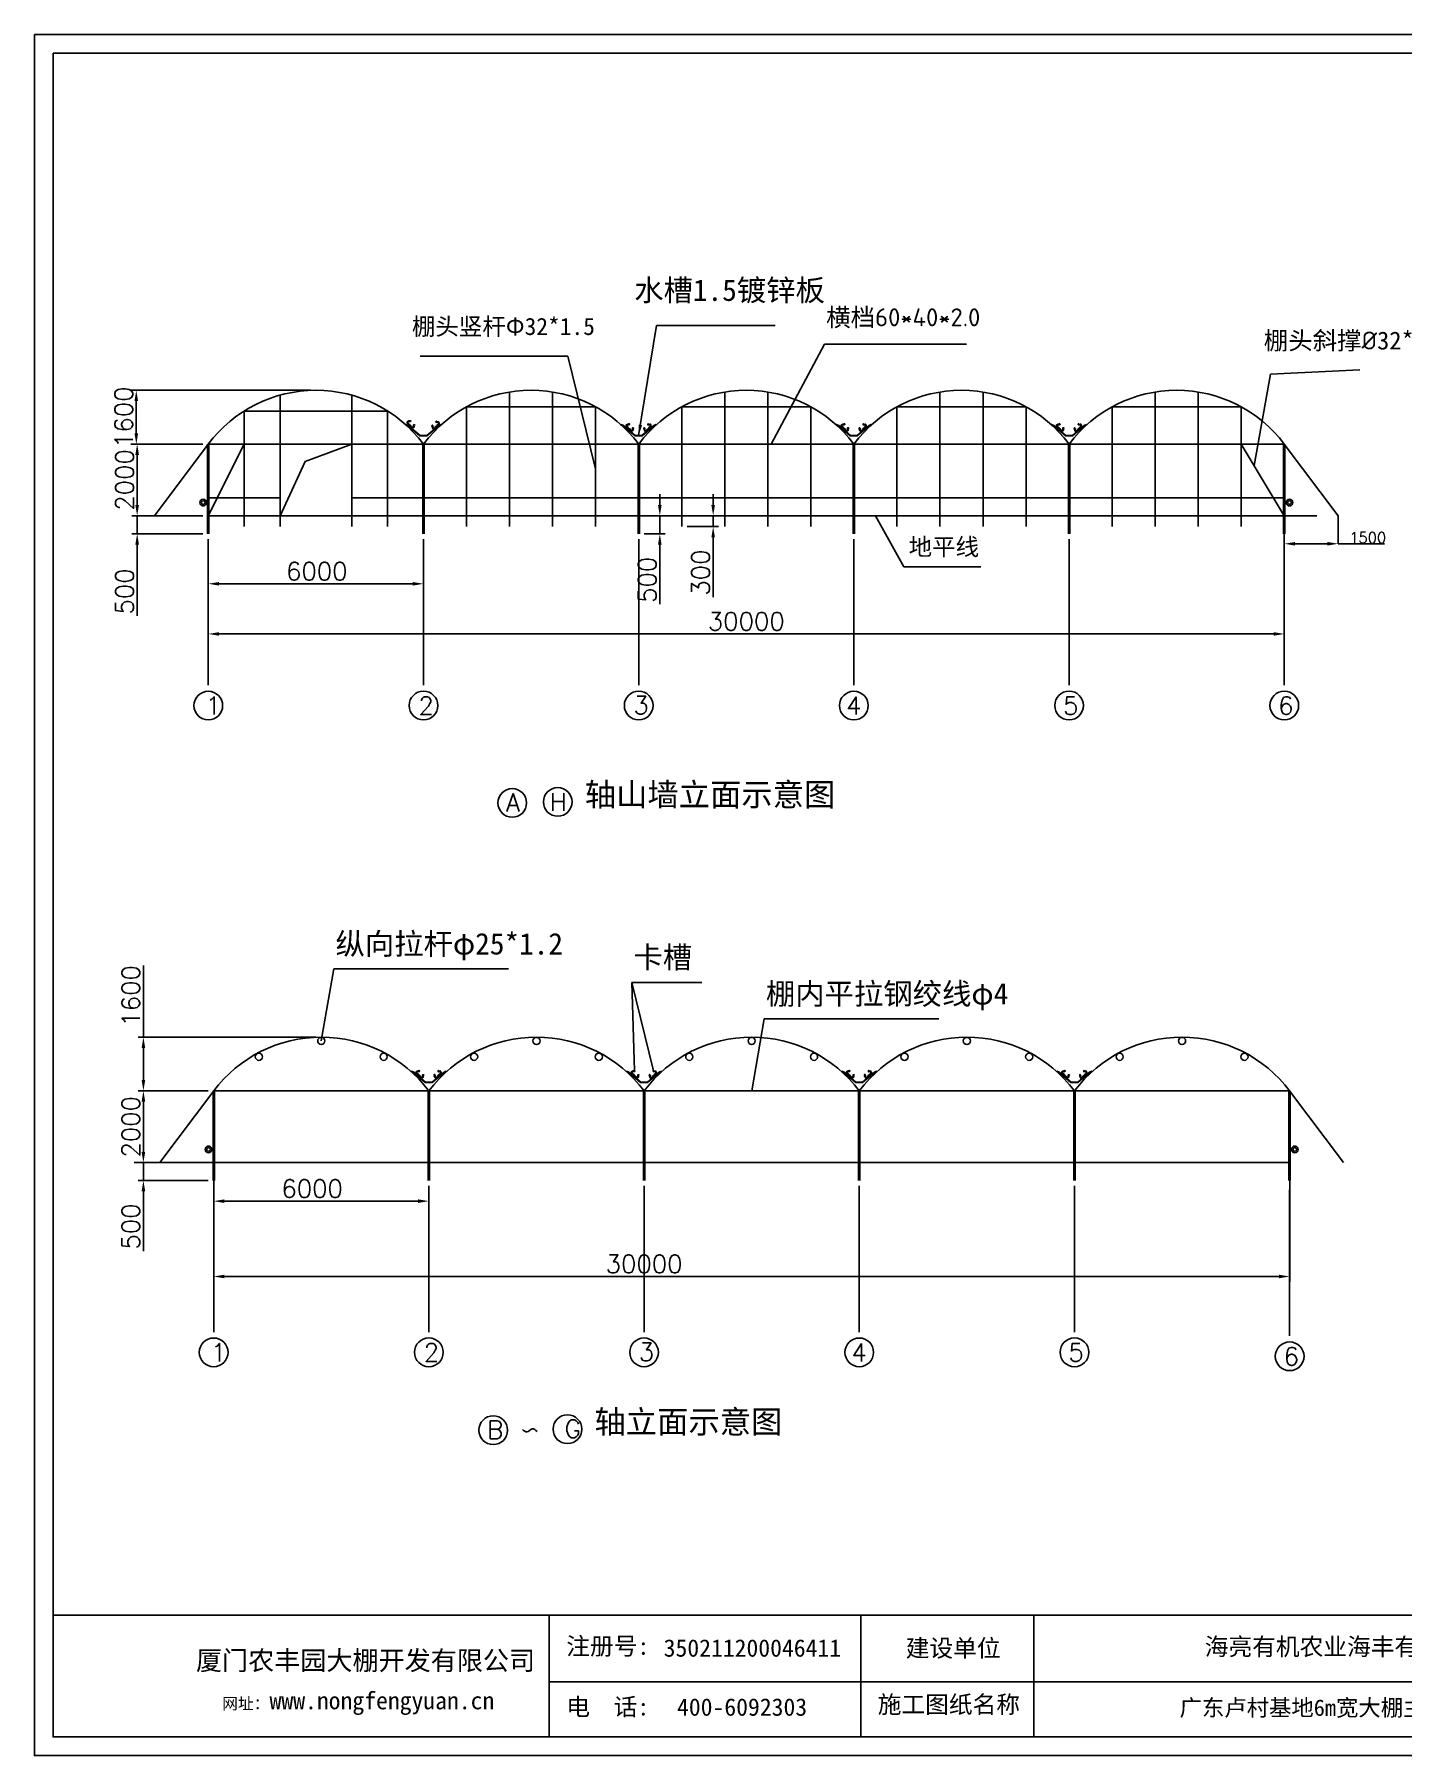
# Model space of a CAD drawing. Header units: inches. Extents: x 211493 to 813085, y -211351 to -52186.
# Drawn here: x 694885 to 733031, y -155468 to -107471 of the extents above; entities that cross this region are included whole.
import ezdxf

# ---------------------------------------------------------------- set-up
doc = ezdxf.new("R2010")
doc.units = ezdxf.units.IN
doc.header["$MEASUREMENT"] = 0
doc.header["$PDMODE"] = 1
doc.layers.add('kacao', color=5, linetype='ZIGZAG')
doc.styles.get("Standard").update_dxf_attribs({"font": 'txt', "bigfont": 'gbcbig.shx'})
doc.styles.add('样式 1', font='SIMFANG.TTF')
doc.linetypes.add('ZIGZAG', pattern='A,0.00254,-5.08,[131,ltypeshp.shx,S=5.08,R=0,X=-5.08,Y=0],-10.16,[131,ltypeshp.shx,S=5.08,R=180,X=5.08,Y=0],-5.08', length=20.32254)
doc.dimstyles.new('ISO-25', dxfattribs={"dimtxt": 500, "dimasz": 300, "dimexe": 1.25, "dimexo": 0.625, "dimtad": 1, "dimtxsty": 'Standard', "dimcen": 300, "dimadec": 0, "dimazin": 0, "dimtfac": 1, "dimtmove": 0, "dimatfit": 3, "dimfxl": 1, "dimarcsym": 0})
doc.dimstyles.get("Standard").update_dxf_attribs({"dimtxt": 300, "dimasz": 300, "dimexe": 0.18, "dimexo": 0, "dimgap": 20, "dimtad": 1, "dimtoh": 1, "dimdec": 0, "dimzin": 0, "dimdsep": 46, "dimtxsty": 'Standard', "dimcen": 0.09, "dimclrd": 6, "dimclre": 6, "dimclrt": 6, "dimadec": 0, "dimazin": 0, "dimtfac": 1, "dimtdec": 0, "dimtofl": 0, "dimtmove": 1, "dimatfit": 3, "dimfxl": 1, "dimtolj": 1, "dimtzin": 0, "dimarcsym": 0})

# ---------------------------------------------------------------- blocks, each defined once
blk = doc.blocks.new('*D25')
at = {"color": 0, "lineweight": -2}
for p, q in [((699733, -121546), (699733, -122941)), ((705733, -121546), (705733, -122941)), ((700033, -122791), (705433, -122791))]:
    blk.add_line(p, q, dxfattribs=at)
at = {"color": 0}
for points in [[(700033, -122741), (700033, -122841), (699733, -122791)], [(705433, -122741), (705433, -122841), (705733, -122791)]]:
    blk.add_solid(points, dxfattribs=at)
at = {"layer": 'Defpoints', "color": 0}
for p in [(699733, -121396), (705733, -121396), (705733, -122791)]:
    blk.add_point(p, dxfattribs=at)
at = {"color": 0, "insert": (702758, -122441), "char_height": 500, "attachment_point": 5}
blk.add_mtext('6000', dxfattribs=at)
blk = doc.blocks.new('*D26')
at = {"color": 0, "lineweight": -2}
for p, q in [((699883, -139583), (699883, -140157)), ((705883, -139583), (705883, -140157)), ((700183, -140007), (705583, -140007))]:
    blk.add_line(p, q, dxfattribs=at)
at = {"color": 0}
for points in [[(700183, -139957), (700183, -140057), (699883, -140007)], [(705583, -139957), (705583, -140057), (705883, -140007)]]:
    blk.add_solid(points, dxfattribs=at)
at = {"layer": 'Defpoints', "color": 0}
for p in [(699883, -139433), (705883, -139433), (705883, -140007)]:
    blk.add_point(p, dxfattribs=at)
at = {"color": 0, "insert": (702627, -139657), "char_height": 500, "attachment_point": 5}
blk.add_mtext('6000', dxfattribs=at)
blk = doc.blocks.new('*D27')
at = {"color": 0, "lineweight": -2}
for p, q in [((699733, -136933), (697773, -136933)), ((697923, -138633), (697923, -137233)), ((699733, -138933), (697773, -138933))]:
    blk.add_line(p, q, dxfattribs=at)
at = {"color": 0}
for points in [[(697873, -137233), (697973, -137233), (697923, -136933)], [(697873, -138633), (697973, -138633), (697923, -138933)]]:
    blk.add_solid(points, dxfattribs=at)
at = {"layer": 'Defpoints', "color": 0}
for p in [(697923, -136933), (699883, -136933), (699883, -138933)]:
    blk.add_point(p, dxfattribs=at)
at = {"color": 0, "insert": (697573, -137933), "char_height": 500, "attachment_point": 5, "rotation": 90}
blk.add_mtext('2000', dxfattribs=at)
blk = doc.blocks.new('*D12')
at = {"color": 0, "lineweight": -2}
for p, q in [((697923, -138633), (697923, -138333)), ((699733, -138933), (697773, -138933)), ((697923, -138933), (697923, -139433)), ((699733, -139433), (697773, -139433)), ((697923, -139733), (697923, -141399))]:
    blk.add_line(p, q, dxfattribs=at)
at = {"color": 0}
for points in [[(697873, -138633), (697973, -138633), (697923, -138933)], [(697873, -139733), (697973, -139733), (697923, -139433)]]:
    blk.add_solid(points, dxfattribs=at)
at = {"layer": 'Defpoints', "color": 0}
for p in [(699883, -138933), (697923, -139433), (699883, -139433)]:
    blk.add_point(p, dxfattribs=at)
at = {"color": 0, "insert": (697573, -140716), "char_height": 500, "attachment_point": 5, "rotation": 90}
blk.add_mtext('500', dxfattribs=at)
blk = doc.blocks.new('*D13')
at = {"color": 0, "lineweight": -2}
for p, q in [((699733, -121547), (699733, -124340)), ((729733, -121546), (729733, -124340)), ((700033, -124190), (729433, -124190))]:
    blk.add_line(p, q, dxfattribs=at)
at = {"color": 0}
for points in [[(700033, -124140), (700033, -124240), (699733, -124190)], [(729433, -124140), (729433, -124240), (729733, -124190)]]:
    blk.add_solid(points, dxfattribs=at)
at = {"layer": 'Defpoints', "color": 0}
for p in [(699733, -121397), (729733, -121396), (729733, -124190)]:
    blk.add_point(p, dxfattribs=at)
at = {"color": 0, "insert": (714733, -123840), "char_height": 500, "attachment_point": 5}
blk.add_mtext('30000', dxfattribs=at)
blk = doc.blocks.new('A$C04282A70')
at = {"linetype": 'Continuous', "lineweight": 30}
h = blk.add_hatch(color=5, dxfattribs=at)
h.dxf.hatch_style = 1
h.set_gradient(color1=(0, 0, 255), color2=(0, 0, 245), one_color=1, tint=0.48)
h.paths.add_polyline_path([(-11, -22, 0.333333), (-35, -22), (-84, -22, -0.104738), (-90, -20), (-94, -19, -0.550258), (-101, 30), (-70, 57, 0.407424), (-70, 72, 0.656234), (-85, 66), (-86, 57), (-82, 57), (-81, 66, -0.663842), (-73, 69, -0.402419), (-73, 60), (-104, 33, 0.550257), (-95, -22), (-92, -24, 0.104738), (-84, -26), (-35, -26, -0.333333), (-11, -26), (13, -26, -0.333333), (37, -26), (85, -26, 0.104738), (94, -24), (97, -22, 0.550261), (105, 33), (74, 60, -0.402419), (75, 69, -0.663842), (83, 66), (84, 57), (88, 57), (87, 66, 0.656234), (72, 72, 0.407424), (71, 57), (103, 30, -0.550258), (95, -19), (92, -20, -0.104738), (85, -22), (37, -22, 0.333333), (13, -22)])
at = {"color": 5, "linetype": 'Continuous', "lineweight": 30}
for p, q in [((-104, 33), (-73, 60)), ((-70, 57), (-101, 30)), ((-86, 57), (-85, 66)), ((-82, 57), (-86, 57)), ((-81, 66), (-82, 57)), ((103, 30), (71, 57)), ((74, 60), (105, 33)), ((84, 57), (83, 66)), ((88, 57), (84, 57)), ((87, 66), (88, 57)), ((-92, -24), (-95, -22)), ((-94, -19), (-90, -20)), ((-84, -22), (-35, -22)), ((-35, -26), (-84, -26)), ((-11, -22), (13, -22)), ((13, -26), (-11, -26)), ((37, -22), (85, -22)), ((85, -26), (37, -26)), ((92, -20), (95, -19)), ((97, -22), (94, -24))]:
    blk.add_line(p, q, dxfattribs=at)
for centre, radius, start, end in [((-82, 8), 33.3, 130.7944, 246.0831), ((-82, 8), 29.3, 130.7944, 246.0831), ((-77, 66), 8.71, 43.5539, 176.6509), ((-77, 66), 4.71, 42.3395, 176.6509), ((-78, 64), 6.4, 319.7777, 47.4608), ((-78, 64), 10.4, 317.8389, 46.5076), ((79, 64), 10.4, 133.4924, 222.1611), ((78, 66), 8.71, 3.3491, 136.4461), ((79, 64), 6.4, 132.5392, 220.2223), ((78, 66), 4.71, 3.3491, 137.6605), ((83, 8), 29.3, 293.9169, 49.2056), ((83, 8), 33.3, 293.9169, 49.2056), ((-84, -6), 20, 246.0831, 270), ((-84, -6), 16, 246.0831, 270), ((-23, -38), 20, 53.1301, 126.8699), ((-23, -42), 20, 53.1301, 126.8699), ((25, -38), 20, 53.1301, 126.8699), ((25, -42), 20, 53.1301, 126.8699), ((85, -6), 16, 270, 293.9169), ((85, -6), 20, 270, 293.9169)]:
    blk.add_arc(centre, radius, start, end, dxfattribs=at)
blk = doc.blocks.new('A$C0B09460F')
at = {"linetype": 'Continuous', "lineweight": 25}
h = blk.add_hatch(color=5, dxfattribs=at)
h.dxf.hatch_style = 1
h.set_gradient(color1=(255, 255, 0), color2=(255, 255, 5), one_color=1, tint=0.51)
h.paths.add_polyline_path([(426, 277, -0.065543), (428, 278), (492, 308), (487, 319), (426, 290), (94, 12), (-92, 12), (-421, 288), (-487, 319), (-492, 308), (-428, 278, -0.065544), (-426, 277), (-97, 1, 0.176327), (-94, 0), (94, 0, 0.176327), (97, 1)])
at = {"color": 7, "linetype": 'Continuous'}
for p, q in [((-492, 308), (-487, 319)), ((-492, 308), (-428, 278)), ((-487, 319), (-421, 288)), ((-426, 277), (-97, 1)), ((-421, 288), (-92, 12)), ((94, 0), (-94, 0)), ((94, 12), (-92, 12)), ((94, 12), (426, 290)), ((97, 1), (426, 277)), ((426, 290), (487, 319)), ((428, 278), (492, 308)), ((492, 308), (487, 319))]:
    blk.add_line(p, q, dxfattribs=at)
for centre, start, end in [((-430, 274), 50, 65), ((-94, 5), 230, 270), ((94, 5), 270, 310), ((430, 274), 115, 130)]:
    blk.add_arc(centre, 4.8, start, end, dxfattribs=at)
blk = doc.blocks.new('*D14')
at = {"color": 0, "lineweight": -2}
for p, q in [((697749, -120596), (697749, -120296)), ((699583, -120896), (697599, -120896)), ((697749, -120896), (697749, -121396)), ((699583, -121396), (697599, -121396)), ((697749, -121696), (697749, -123688))]:
    blk.add_line(p, q, dxfattribs=at)
at = {"color": 0}
for points in [[(697699, -120596), (697799, -120596), (697749, -120896)], [(697699, -121696), (697799, -121696), (697749, -121396)]]:
    blk.add_solid(points, dxfattribs=at)
at = {"layer": 'Defpoints', "color": 0}
for p in [(697749, -120896), (699733, -120896), (699733, -121396)]:
    blk.add_point(p, dxfattribs=at)
at = {"color": 0, "insert": (697399, -123004), "char_height": 500, "attachment_point": 5, "rotation": 90}
blk.add_mtext('500', dxfattribs=at)
blk = doc.blocks.new('*D29')
at = {"color": 0, "lineweight": -2}
for p, q in [((699583, -118896), (697599, -118896)), ((697749, -120596), (697749, -119196)), ((699583, -120896), (697599, -120896))]:
    blk.add_line(p, q, dxfattribs=at)
at = {"color": 0}
for points in [[(697699, -119196), (697799, -119196), (697749, -118896)], [(697699, -120596), (697799, -120596), (697749, -120896)]]:
    blk.add_solid(points, dxfattribs=at)
at = {"layer": 'Defpoints', "color": 0}
for p in [(697749, -118896), (699733, -118896), (699733, -120896)]:
    blk.add_point(p, dxfattribs=at)
at = {"color": 0, "insert": (697399, -119896), "char_height": 500, "attachment_point": 5, "rotation": 90}
blk.add_mtext('2000', dxfattribs=at)
blk = doc.blocks.new('*D30')
at = {"color": 0, "lineweight": -2}
for p, q in [((702583, -117396), (697575, -117396)), ((697725, -118596), (697725, -117696)), ((699583, -118896), (697575, -118896))]:
    blk.add_line(p, q, dxfattribs=at)
at = {"color": 0}
for points in [[(697675, -117696), (697775, -117696), (697725, -117396)], [(697675, -118596), (697775, -118596), (697725, -118896)]]:
    blk.add_solid(points, dxfattribs=at)
at = {"layer": 'Defpoints', "color": 0}
for p in [(697725, -117396), (702733, -117396), (699733, -118896)]:
    blk.add_point(p, dxfattribs=at)
at = {"color": 0, "insert": (697375, -118146), "char_height": 500, "attachment_point": 5, "rotation": 90}
blk.add_mtext('1600', dxfattribs=at)
blk = doc.blocks.new('*D31')
at = {"color": 0, "lineweight": -2}
for p, q in [((697923, -135433), (697923, -133433)), ((702733, -135433), (697773, -135433)), ((697923, -136633), (697923, -135733)), ((699733, -136933), (697773, -136933))]:
    blk.add_line(p, q, dxfattribs=at)
at = {"color": 0}
for points in [[(697873, -135733), (697973, -135733), (697923, -135433)], [(697873, -136633), (697973, -136633), (697923, -136933)]]:
    blk.add_solid(points, dxfattribs=at)
at = {"layer": 'Defpoints', "color": 0}
for p in [(697923, -135433), (702883, -135433), (699883, -136933)]:
    blk.add_point(p, dxfattribs=at)
at = {"color": 0, "insert": (697573, -134283), "char_height": 500, "attachment_point": 5, "rotation": 90}
blk.add_mtext('1600', dxfattribs=at)
blk = doc.blocks.new('*D16')
at = {"color": 0, "lineweight": -2}
for p, q in [((699883, -138577), (699883, -142258)), ((729883, -138333), (729883, -142258)), ((700183, -142108), (729583, -142108))]:
    blk.add_line(p, q, dxfattribs=at)
at = {"color": 0}
for points in [[(700183, -142058), (700183, -142158), (699883, -142108)], [(729583, -142058), (729583, -142158), (729883, -142108)]]:
    blk.add_solid(points, dxfattribs=at)
at = {"layer": 'Defpoints', "color": 0}
for p in [(729883, -138183), (699883, -138427), (729883, -142108)]:
    blk.add_point(p, dxfattribs=at)
at = {"color": 0, "insert": (711883, -141758), "char_height": 500, "attachment_point": 5}
blk.add_mtext('30000', dxfattribs=at)
blk = doc.blocks.new('*D23')
at = {"color": 0, "lineweight": -2}
for p, q in [((712321, -120596), (712321, -120296)), ((711883, -120896), (712471, -120896)), ((712321, -120896), (712321, -121396)), ((711883, -121396), (712471, -121396)), ((712321, -121696), (712321, -123363))]:
    blk.add_line(p, q, dxfattribs=at)
at = {"color": 0}
for points in [[(712271, -120596), (712371, -120596), (712321, -120896)], [(712271, -121696), (712371, -121696), (712321, -121396)]]:
    blk.add_solid(points, dxfattribs=at)
at = {"layer": 'Defpoints', "color": 0}
for p in [(711733, -120896), (711733, -121396), (712321, -121396)]:
    blk.add_point(p, dxfattribs=at)
at = {"color": 0, "insert": (711971, -122680), "char_height": 500, "attachment_point": 5, "rotation": 90}
blk.add_mtext('500', dxfattribs=at)
blk = doc.blocks.new('*D24')
at = {"color": 0, "lineweight": -2}
for p, q in [((713809, -120596), (713809, -120296)), ((713083, -120896), (713959, -120896)), ((713809, -120896), (713809, -121196)), ((713083, -121196), (713959, -121196)), ((713809, -121496), (713809, -123163))]:
    blk.add_line(p, q, dxfattribs=at)
at = {"color": 0}
for points in [[(713759, -120596), (713859, -120596), (713809, -120896)], [(713759, -121496), (713859, -121496), (713809, -121196)]]:
    blk.add_solid(points, dxfattribs=at)
at = {"layer": 'Defpoints', "color": 0}
for p in [(712933, -120896), (712933, -121196), (713809, -121196)]:
    blk.add_point(p, dxfattribs=at)
at = {"color": 0, "insert": (713459, -122480), "char_height": 500, "attachment_point": 5, "rotation": 90}
blk.add_mtext('300', dxfattribs=at)
blk = doc.blocks.new('农丰园大棚图框')
at = {"ltscale": 10}
for p, q in [((581, 4361), (75019, 4361)), ((15986, 4361), (15986, 581)), ((25667, 4361), (25667, 581)), ((31039, 4361), (31039, 581)), ((50911, 4361), (50911, 581)), ((57286, 4361), (57286, 581)), ((60253, 581), (60253, 4361)), ((67185, 4361), (67185, 581)), ((67185, 4361), (67185, 581)), ((69994, 4361), (69994, 581)), ((69994, 4361), (69994, 581)), ((15986, 2291), (50911, 2291)), ((57286, 2291), (75019, 2291))]:
    blk.add_line(p, q, dxfattribs=at)
at = {"color": 0, "lineweight": -3}
for points in [[(0, 53461), (75600, 53461), (75600, 0), (0, 0)], [(581, 52880), (75019, 52880), (75019, 581), (581, 581)]]:
    blk.add_lwpolyline(points, close=True, dxfattribs=at)
at = {"ltscale": 10, "attachment_point": 5}
for s, insert, char_height, width in [('{\\fSimSun|b0|i0|c134|p2;注册号:}', (17806, 3370), 540, 2548.24), ('{\\fSimSun|b0|i0|c134|p2;工程编号\\P\\PNFY-GD-2014}', (54022, 2662), 540, 5878.67), ('{\\fSimSun|b0|i0|c134|p2;厦门农丰园大棚开发有限公司}', (10282, 2920), 594, 12234.25), ('{\\fSimSun|b0|i0|c134|p2;350211200046411}', (22297, 3337), 540, 6390.31), ('{\\fSimSun|b0|i0|c134|p2;建设单位}', (28532, 3307), 540, 3132.74), ('{\\fSimSun|b0|i0|c134|p2;海亮有机农业海丰有限公司}', (40765, 3354), 540, 16576.79), ('{\\fSimSun|b0|i0|c134|p2;设计}', (58783, 3259), 540, 3132.74), ('{\\fSimSun|b0|i0|c134|p2;日期}', (68627, 3323), 540, 3132.74), ('{\\fSimSun|b0|i0|c134|p2;\\H0.66667x;网址：\\H1.5x;www.nongfengyuan.cn}', (10055, 1619), 540, 14674.69), ('{\\fSimSun|b0|i0|c134|p2;电  话:}', (17806, 1485), 540, 2548.24), ('{\\fSimSun|b0|i0|c134|p2;\\H0.6832x;400-6092303}', (21977, 1503), 790.4, 5418.12), ('{\\fSimSun|b0|i0|c134|p2;施工图纸名称}', (28399, 1559), 540, 4764.46), ('{\\fSimSun|b0|i0|c134|p2;审核}', (58776, 1411), 540, 3132.74), ('{\\fSimSun|b0|i0|c134|p2;图号}', (68700, 1457), 540, 3132.74)]:
    blk.add_mtext(s, dxfattribs=dict(at, insert=insert, char_height=char_height, width=width))
blk = doc.blocks.new('M')
at = {"color": 4}
blk.add_line((0, 0), (-6000, 0), dxfattribs=at)
blk.add_arc((-3000, -2250), 3750, 36.8699, 143.1301)
blk = doc.blocks.new('*D40')
at = {"color": 6, "lineweight": -2}
for p, q in [((729733, -120896), (729733, -121675)), ((731233, -120896), (731233, -121675)), ((730033, -121675), (730933, -121675)), ((732529, -121675), (731233, -121675))]:
    blk.add_line(p, q, dxfattribs=at)
at = {"color": 6}
for points in [[(730033, -121625), (730033, -121725), (729733, -121675)], [(730933, -121625), (730933, -121725), (731233, -121675)]]:
    blk.add_solid(points, dxfattribs=at)
at = {"layer": 'Defpoints', "color": 0}
for p in [(729733, -120896), (731233, -120896), (731233, -121675)]:
    blk.add_point(p, dxfattribs=at)
at = {"color": 6, "insert": (732059, -121505), "char_height": 300, "attachment_point": 5}
blk.add_mtext('\\A1;1500', dxfattribs=at)

msp = doc.modelspace()

# ---------------------------------------------------------------- linework, layer by layer
at = {"lineweight": 25}
for p, q in [((701732.576, -117532.171), (701732.576, -121196.379)), ((703732.576, -117532.171), (703732.576, -121196.379)), ((708132.576, -117444.691), (708132.576, -121196.379)), ((709332.576, -117444.691), (709332.576, -121196.379)), ((714132.576, -117444.691), (714132.576, -121196.379)), ((715332.576, -117444.691), (715332.576, -121196.379)), ((720132.576, -117444.691), (720132.576, -121196.379)), ((721332.576, -117444.691), (721332.576, -121196.379)), ((726132.576, -117444.691), (726132.576, -121196.379)), ((727332.576, -117444.691), (727332.576, -121196.379)), ((700732.576, -117974.235), (700732.576, -121196.379)), ((704732.576, -117974.235), (704732.576, -121196.379)), ((706932.576, -117856.623), (706932.576, -121196.379)), ((710532.576, -117856.623), (710532.576, -121196.379)), ((712932.576, -117856.623), (712932.576, -121196.379)), ((716532.576, -117856.623), (716532.576, -121196.379)), ((718932.576, -117856.623), (718932.576, -121196.379)), ((722532.576, -117856.623), (722532.576, -121196.379)), ((724932.576, -117856.623), (724932.576, -121196.379)), ((728532.576, -117856.623), (728532.576, -121196.379)), ((699732.576, -118896.379), (705732.576, -118896.379)), ((705732.576, -118896.379), (711732.576, -118896.379)), ((711732.576, -118896.379), (717732.576, -118896.379)), ((717732.576, -118896.379), (723732.576, -118896.379)), ((723732.576, -118896.379), (729732.576, -118896.379)), ((699882.576, -136932.759), (705882.576, -136932.759)), ((705882.576, -136932.759), (711882.576, -136932.759)), ((711882.576, -136932.759), (717882.576, -136932.759)), ((717882.576, -136932.759), (723882.576, -136932.759)), ((723882.576, -136932.759), (729882.576, -136932.759))]:
    msp.add_line(p, q, dxfattribs=at)
at = {"color": 5, "linetype": 'ZIGZAG', "lineweight": -3, "ltscale": 10}
for p, q in [((704732.576, -117974.235), (700732.576, -117974.235)), ((710532.576, -117856.623), (706932.576, -117856.623)), ((716532.576, -117856.623), (712932.576, -117856.623)), ((722532.576, -117856.623), (718932.576, -117856.623)), ((728532.576, -117856.623), (724932.576, -117856.623)), ((699732.576, -118896.379), (705732.576, -118896.379)), ((705732.576, -118896.379), (711732.576, -118896.379)), ((711732.576, -118896.379), (717732.576, -118896.379)), ((717732.576, -118896.379), (723732.576, -118896.379)), ((722532.576, -118896.379), (722532.576, -120896.379)), ((723732.576, -118896.379), (729732.576, -118896.379)), ((728532.576, -118896.379), (728532.576, -120896.379))]:
    msp.add_line(p, q, dxfattribs=at)
at = {"color": 4, "lineweight": 25}
for p, q in [((698232.576, -120896.379), (699732.576, -118896.379)), ((731232.576, -120896.379), (729732.576, -118896.379)), ((698382.576, -138932.759), (699882.576, -136932.759)), ((731382.576, -138932.759), (729882.576, -136932.759))]:
    msp.add_line(p, q, dxfattribs=at)
for p, q in [((699732.576, -118896.379), (717732.576, -118896.379)), ((699732.576, -120896.379), (700732.576, -118896.379)), ((729732.576, -120896.379), (728532.576, -118896.379))]:
    msp.add_line(p, q)
at = {"lineweight": 40}
for p, q in [((699732.576, -121396.379), (699732.576, -118896.379)), ((705732.576, -118896.379), (705732.576, -121396.379)), ((711732.576, -118896.379), (711732.576, -121396.379)), ((717732.576, -118896.379), (717732.576, -121396.379)), ((717732.576, -118896.379), (717732.576, -121396.379)), ((723732.576, -118896.379), (723732.576, -121396.379)), ((723732.576, -118896.379), (723732.576, -121396.379)), ((723732.576, -118896.379), (723732.576, -121396.379)), ((729732.576, -118896.379), (729732.576, -121396.379)), ((699882.576, -139432.759), (699882.576, -136932.759)), ((705882.576, -136932.759), (705882.576, -139432.759)), ((711882.576, -136932.759), (711882.576, -139432.759)), ((717882.576, -136932.759), (717882.576, -139432.759)), ((717882.576, -136932.759), (717882.576, -139432.759)), ((723882.576, -136932.759), (723882.576, -139432.759)), ((723882.576, -136932.759), (723882.576, -139432.759)), ((723882.576, -136932.759), (723882.576, -139432.759)), ((729882.576, -136932.759), (729882.576, -139432.759))]:
    msp.add_line(p, q, dxfattribs=at)
at = {"color": 1}
for p, q in [((701732.576, -118896.379), (705732.576, -118896.379)), ((699732.576, -120896.379), (705732.576, -120896.379)), ((705732.576, -120896.379), (711732.576, -120896.379)), ((711732.576, -120896.379), (718639.266, -120896.379)), ((717732.576, -120896.379), (724639.266, -120896.379)), ((723732.576, -120896.379), (730639.266, -120896.379)), ((699732.576, -121547.004), (699732.576, -125620.646)), ((705732.576, -121546.379), (705732.576, -125620.021)), ((711732.576, -121546.379), (711732.576, -125620.021)), ((717732.576, -121547.004), (717732.576, -125620.646)), ((723732.576, -121546.379), (723732.576, -125620.021)), ((729732.576, -121546.379), (729732.576, -125620.021)), ((699882.576, -138932.759), (697661.082, -138932.759)), ((699882.576, -138932.759), (705882.576, -138932.759)), ((705882.576, -138932.759), (711882.576, -138932.759)), ((711882.576, -138932.759), (717882.576, -138932.759)), ((717882.576, -138932.759), (723882.576, -138932.759)), ((723882.576, -138932.759), (729882.576, -138932.759)), ((699882.576, -139583.384), (699882.576, -143657.026)), ((705882.576, -139582.759), (705882.576, -143656.401)), ((711882.576, -139582.759), (711882.576, -143656.401)), ((717882.576, -139583.384), (717882.576, -143657.026)), ((723882.576, -139582.759), (723882.576, -143656.401)), ((729882.576, -139693.593), (729882.576, -143767.234))]:
    msp.add_line(p, q, dxfattribs=at)
at = {"color": 6}
for q in [(718338.438, -120896.379), (721273.191, -122315.781)]:
    msp.add_line((719121.094, -122315.781), q, dxfattribs=at)
at = {"color": 1}
msp.add_lwpolyline([(703732.576, -118896.379), (702429.22, -119382.874), (701732.576, -120896.379)], dxfattribs=at)
at = {"color": 5, "linetype": 'ZIGZAG', "lineweight": -3, "ltscale": 10}
for points in [[(699732.576, -120396.379), (701732.576, -120396.379)], [(703732.576, -120396.379), (709732.576, -120396.379)], [(709732.576, -120396.379), (729732.576, -120396.379)]]:
    msp.add_lwpolyline(points, dxfattribs=at)
for centre, radius in [((699590.646, -120527.875), 93.221), ((729874.506, -120527.875), 93.221), ((699590.646, -120527.875), 51.355), ((729874.506, -120527.875), 51.355), ((708207.028, -128901.884), 400.154), ((709476.063, -128874.027), 400.154), ((699740.646, -138564.255), 93.221), ((699740.646, -138564.255), 51.355), ((730024.506, -138564.255), 93.221), ((730024.506, -138564.255), 93.221), ((730024.506, -138564.255), 51.355), ((707676.694, -146394.752), 400.154), ((709746.036, -146366.895), 400.154)]:
    msp.add_circle(centre, radius)
at = {"color": 1}
for centre in [(699732.576, -126187.251), (705732.576, -126186.626), (711732.576, -126186.626), (717732.576, -126187.251), (723732.576, -126186.626), (729732.576, -126186.626), (699882.576, -144223.63), (705882.576, -144223.005), (711882.576, -144223.005), (717882.576, -144223.63), (723882.576, -144223.005), (729882.576, -144333.839)]:
    msp.add_circle(centre, 400.154, dxfattribs=at)
at = {"lineweight": 25}
for centre in [(702882.576, -135539.248), (708882.576, -135539.248), (714882.576, -135539.248), (720882.576, -135539.248), (726882.576, -135539.248), (701143.486, -135981.416), (704621.666, -135981.416), (707143.486, -135981.416), (710621.666, -135981.416), (713143.486, -135981.416), (716621.666, -135981.416), (719143.486, -135981.416), (722621.666, -135981.416), (725143.486, -135981.416), (728621.666, -135981.416)]:
    msp.add_circle(centre, 99.898, dxfattribs=at)
for centre in [(702732.576, -121146.379), (708732.576, -121146.379), (714732.576, -121146.379), (720732.576, -121146.379), (726732.576, -121146.379), (702882.576, -139182.759), (702882.576, -139182.759), (708882.576, -139182.759), (714882.576, -139182.759), (720882.576, -139182.759), (726882.576, -139182.759)]:
    msp.add_arc(centre, 3750, 36.8698976, 143.1301024, dxfattribs=at)
at = {"color": 5, "linetype": 'ZIGZAG', "lineweight": -3, "ltscale": 10}
for centre in [(702732.576, -121146.379), (708732.576, -121146.379), (714732.576, -121146.379), (720732.576, -121146.379), (726732.576, -121146.379)]:
    msp.add_arc(centre, 3750, 36.8698976, 143.1301024, dxfattribs=at)
msp.add_spline([(708493.83, -146371.353), (708616.864, -146442.386), (708766.854, -146355.79), (708900.303, -146432.836)], degree=3)
for p in [(708832.886, -129226.061), (708844.399, -129233.727)]:
    msp.add_point(p)
at = {"layer": 'kacao', "color": 6, "linetype": 'ByBlock'}
for p, q in [((715426.217, -118896.379), (716913.039, -116107.928)), ((716913.039, -116107.928), (720873.887, -116107.928)), ((709760.129, -116439.854), (705642.406, -116439.854)), ((709760.129, -116439.854), (710532.576, -119585.307)), ((728891.94, -119495.319), (729345.419, -116945.824)), ((729345.419, -116945.824), (731842.515, -116826.346)), ((703233.141, -133526.825), (702882.576, -135539.248)), ((703233.141, -133526.825), (708103.449, -133526.825)), ((711540.712, -133905.693), (713492.723, -133905.693)), ((711619.204, -136369.347), (711540.712, -133905.693)), ((712143.497, -136373.622), (711540.712, -133905.693)), ((715233.141, -134920.336), (714882.576, -136932.759)), ((715233.141, -134920.336), (720103.449, -134920.336))]:
    msp.add_line(p, q, dxfattribs=at)

# ---------------------------------------------------------------- block references
at = {"color": 0, "lineweight": -3, "xscale": 0.8977871827082708, "yscale": 0.897787182679167, "zscale": 0.8977871826852599}
msp.add_blockref('农丰园大棚图框', (694884.607, -155467.988), dxfattribs=at)
at = {"color": 5, "linetype": 'Continuous', "lineweight": 25}
for p in [(705730.009, -118664.176), (711730.009, -118664.176), (717730.009, -118664.176), (723730.009, -118664.176), (705880.509, -136700.18), (711880.29, -136700.18), (717880.29, -136700.18), (723880.29, -136700.18)]:
    msp.add_blockref('A$C0B09460F', p, dxfattribs=at)
at = {"lineweight": 25, "xscale": -1}
for p, rotation in [((705368.059, -118354.788), 314.7635924046991), ((711473.994, -118442.785), 314.7635924046991), ((717473.994, -118442.785), 314.7635924046991), ((723473.994, -118442.785), 314.7635924047152), ((705623.994, -136479.164), 314.7635924046991), ((711623.994, -136479.164), 314.7635924046991), ((717623.994, -136479.164), 314.7635924046991), ((723623.994, -136479.164), 314.7635924047152)]:
    msp.add_blockref('A$C04282A70', p, dxfattribs=dict(at, rotation=rotation))
at = {"lineweight": 25}
for p, rotation in [((706079.142, -118377.138), 45.23640759530089), ((711988.707, -118447.06), 45.23640759530089), ((717988.707, -118447.06), 45.23640759530089), ((723988.707, -118447.06), 45.23640759528482), ((706138.707, -136483.439), 45.23640759530089), ((712138.707, -136483.439), 45.23640759530089), ((718138.707, -136483.439), 45.23640759530089), ((724138.707, -136483.439), 45.23640759528482)]:
    msp.add_blockref('A$C04282A70', p, dxfattribs=dict(at, rotation=rotation))
for p in [(705882.576, -136932.759), (711882.576, -136932.759), (717882.576, -136932.759), (723882.576, -136932.759), (729882.576, -136932.759)]:
    msp.add_blockref('M', p)

# ---------------------------------------------------------------- texts
at = {"color": 6, "attachment_point": 1, "style": '样式 1'}
for s, insert, char_height, width in [('{\\fSimSun|b0|i0|c134|p2;水槽1.5镀锌板}^I', (711607.354, -114302.851), 600, 7274.10877), ('{\\fSimSun|b0|i0|c134|p2;横档\\fISOCPEUR|b0|i0|c0|p34;60*40*2.0}', (716959.572, -115110.58), 500, 8310.08192), ('棚头竖杆Φ32*1.5', (705408.553, -115374.362), 480, 10603.55744), ('{\\fSimSun|b0|i0|c134|p2;棚头斜撑\\fISOCPEUR|b0|i0|c0|p34;%%C\\fSimSun|b0|i0|c134|p2;32*1.2}', (729159.841, -115757.213), 500, 8310.08192), ('{\\fSimSun|b0|i0|c134|p2;地平线}', (719258.005, -121520.535), 480, 10603.55744), ('{\\fSimSun|b0|i0|c134|p2;纵向拉杆}φ25*1.2^I', (703279.674, -132529.478), 600, 7274.10877), ('{\\fSimSun|b0|i0|c134|p2;卡槽}^I', (711587.245, -132908.345), 600, 7274.10877), ('{\\fSimSun|b0|i0|c134|p2;棚内平拉钢绞线}φ4', (715279.674, -133922.989), 600, 7274.10877)]:
    msp.add_mtext(s, dxfattribs=dict(at, insert=insert, char_height=char_height, width=width))
at = {"color": 1, "char_height": 500, "width": 405.05232, "attachment_point": 1}
for s, insert in [('\\pi-1500,l1500,t1500;1', (699659.266, -125939.636)), ('\\pi-1500,l1500,t1500;2', (705590.401, -125939.011)), ('\\pi-1500,l1500,t1500;3', (711584.339, -125925.405)), ('\\pi-1500,l1500,t1500;4', (717513.754, -125939.636)), ('\\pi-1500,l1500,t1500;5', (723564.272, -125939.011)), ('\\pi-1500,l1500,t1500;6', (729564.272, -125939.011)), ('\\pi-1500,l1500,t1500;1', (699809.266, -143976.015)), ('\\pi-1500,l1500,t1500;2', (705740.401, -143975.39)), ('\\pi-1500,l1500,t1500;3', (711734.339, -143961.784)), ('\\pi-1500,l1500,t1500;4', (717663.754, -143976.015)), ('\\pi-1500,l1500,t1500;5', (723714.272, -143975.39)), ('\\pi-1500,l1500,t1500;6', (729714.272, -144086.224))]:
    msp.add_mtext(s, dxfattribs=dict(at, insert=insert))
at = {"char_height": 500, "width": 405.05232, "attachment_point": 1}
for s, insert in [('\\pi-1500,l1500,t1500;H', (709257.242, -128626.412)), ('\\pi-1500,l1500,t1500;A', (708039.058, -128638.511)), ('\\pi-1500,l1500,t1500;B', (707508.723, -146131.38)), ('\\pi-1500,l1500,t1500;G', (709666.899, -146106.597))]:
    msp.add_mtext(s, dxfattribs=dict(at, insert=insert))
at = {"attachment_point": 1, "style": '样式 1'}
for s, insert, char_height, width in [('{\\fSimSun|b0|i0|c134|p2;轴山墙立面示意图}', (710229.743, -128348.337), 640, 8410.94187), ('{\\fSimSun|b0|i0|c134|p2;轴立面示意图}', (710499.716, -145841.206), 640, 8410.94187), ('{\\fSimSun|b0|i0|c134|p2;广东卢村基地6m宽大棚主体立面图}', (726812.415, -153903.077), 457.17832, 13495.96736)]:
    msp.add_mtext(s, dxfattribs=dict(at, insert=insert, char_height=char_height, width=width))

# ---------------------------------------------------------------- dimensions: what is measured, and where the dimension line sits
at = {"color": 6}
dim = msp.add_linear_dim(base=(697725.305, -117396.379), p1=(699732.576, -118896.379), p2=(702732.576, -117396.379), angle=90, text='1600', dimstyle='ISO-25', override={"dimexe": 150, "dimexo": 150, "dimgap": 100}, dxfattribs=at)
dim.commit()
dim.dimension.update_dxf_attribs({"geometry": '*D30', "text_midpoint": (697725.305, -118146.379), "dimtype": 160})
for base, p1, p2, picture, middle in [((697748.604, -118896.379), (699732.576, -120896.379), (699732.576, -118896.379), '*D29', (697748.604, -119896.379)), ((697748.604, -120896.379), (699732.576, -121396.379), (699732.576, -120896.379), '*D14', (697748.604, -123004.432))]:
    dim = msp.add_linear_dim(base=base, p1=p1, p2=p2, angle=90, dimstyle='ISO-25', override={"dimexe": 150, "dimexo": 150, "dimgap": 100}, dxfattribs=at)
    dim.commit()
    dim.dimension.update_dxf_attribs({"geometry": picture, "text_midpoint": middle, "dimtype": 160})
for base, p1, p2, picture, middle in [((712321.419, -121396.379), (711732.576, -120896.379), (711732.576, -121396.379), '*D23', (711971.419, -122679.713)), ((713808.747, -121196.379), (712932.576, -120896.379), (712932.576, -121196.379), '*D24', (713458.747, -122479.713))]:
    dim = msp.add_linear_dim(base=base, p1=p1, p2=p2, angle=90, dimstyle='ISO-25', override={"dimexe": 150, "dimexo": 150, "dimgap": 100}, dxfattribs=at)
    dim.commit()
    dim.dimension.update_dxf_attribs({"geometry": picture, "text_midpoint": middle})
dim = msp.add_linear_dim(base=(731232.576, -121674.532), p1=(729732.576, -120896.379), p2=(731232.576, -120896.379), angle=0, dimstyle='Standard')
dim.commit()
dim.dimension.update_dxf_attribs({"geometry": '*D40', "text_midpoint": (732058.505, -121504.532), "dimtype": 161})
for base, p1, p2, picture, middle in [((705732.576, -122790.91), (699732.576, -121396.379), (705732.576, -121396.379), '*D25', (702757.576, -122790.91)), ((729732.576, -124189.933), (699732.576, -121397.004), (729732.576, -121396.379), '*D13', (714732.576, -124189.933)), ((729882.576, -142107.528), (699882.576, -138427.001), (729882.576, -138182.759), '*D16', (711882.576, -142107.528)), ((705882.576, -140007.425), (699882.576, -139432.759), (705882.576, -139432.759), '*D26', (702626.848, -140007.425))]:
    dim = msp.add_linear_dim(base=base, p1=p1, p2=p2, dimstyle='ISO-25', override={"dimexe": 150, "dimexo": 150, "dimgap": 100}, dxfattribs=at)
    dim.commit()
    dim.dimension.update_dxf_attribs({"geometry": picture, "text_midpoint": middle, "dimtype": 160})
dim = msp.add_linear_dim(base=(697923.381, -135432.759), p1=(699882.576, -136932.759), p2=(702882.576, -135432.759), angle=90, text='1600', dimstyle='ISO-25', override={"dimexe": 150, "dimexo": 150, "dimgap": 100}, dxfattribs=at)
dim.commit()
dim.dimension.update_dxf_attribs({"geometry": '*D31', "text_midpoint": (697573.381, -134282.759)})
for p2, distance, picture, middle in [((699882.576, -136932.759), 1959.195, '*D27', (697573.381, -137932.759)), ((699882.576, -139432.759), -1959.195, '*D12', (697573.381, -140716.092))]:
    dim = msp.add_aligned_dim(p1=(699882.576, -138932.759), p2=p2, distance=distance, dimstyle='ISO-25', override={"dimexe": 150, "dimexo": 150, "dimgap": 100}, dxfattribs=at)
    dim.commit()
    dim.dimension.update_dxf_attribs({"geometry": picture, "text_midpoint": middle})

# ---------------------------------------------------------------- leaders
msp.add_leader([(711731.316, -118652.496), (712230.213, -115589.6), (715534.941, -115589.6)], dimstyle='Standard', override={"dimgap": 20, "dimtad": 0})

doc.saveas('drawing.dxf')
